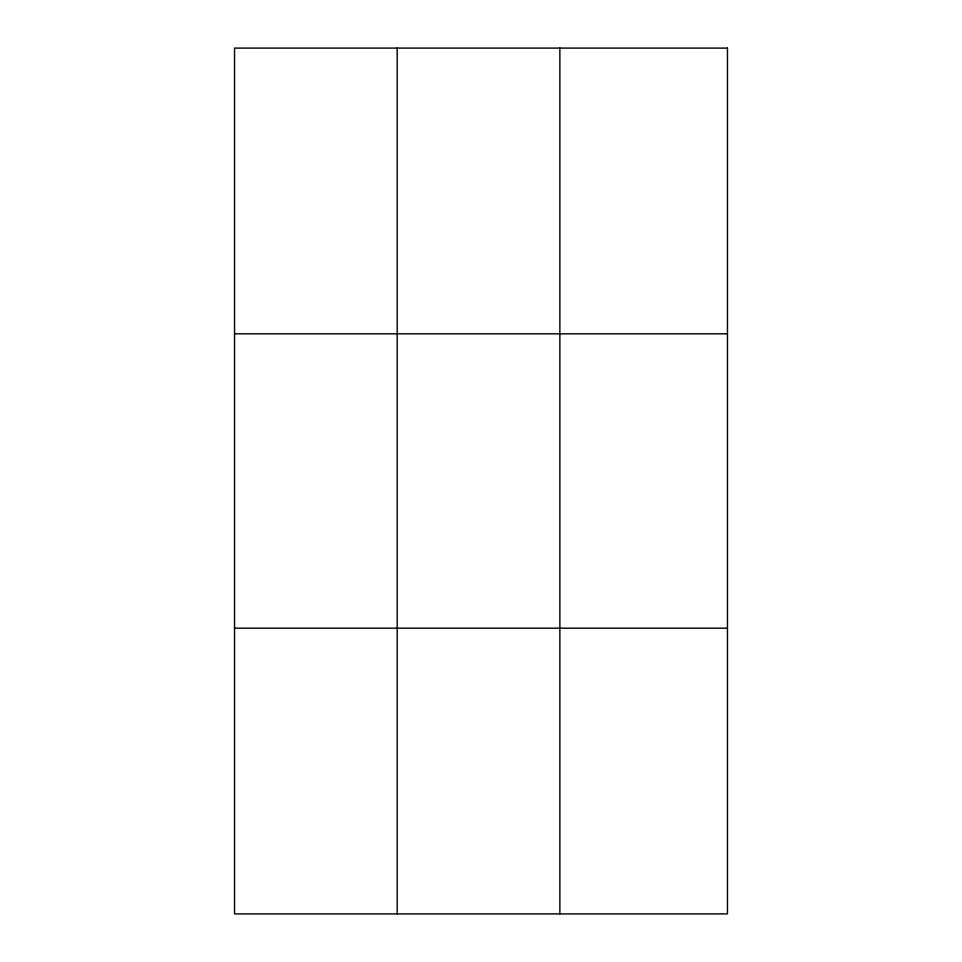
<?xml version="1.0" encoding="UTF-8"?>
<svg xmlns="http://www.w3.org/2000/svg" width="962" height="962" viewBox="0 0 962 962"><rect width="100%" height="100%" fill="white"/><g stroke="black" fill="none" stroke-linecap="round" stroke-linejoin="round"><path stroke-width="1.44" d="M397.198 913.9L397.198 48.1M559.872 913.9L559.872 48.1M234.536 333.814L727.464 333.814M234.536 628.186L727.464 628.186M727.464 48.1L727.464 913.9L234.536 913.9L234.536 48.1L727.464 48.1"/></g></svg>
